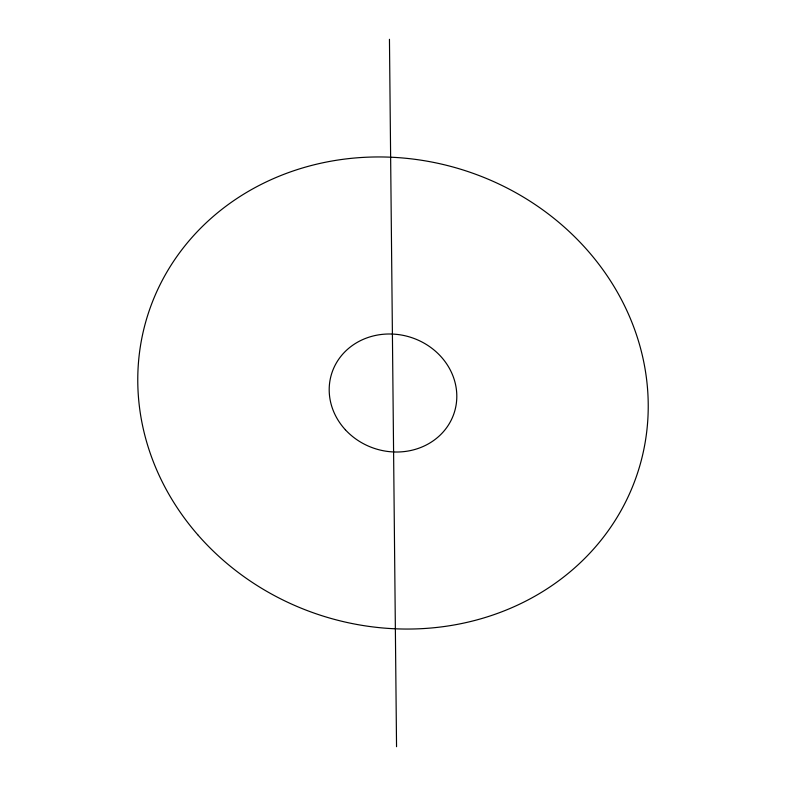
<?xml version="1.0" encoding="UTF-8"?>
<svg xmlns="http://www.w3.org/2000/svg" width="786" height="786" viewBox="0 0 786 786"><rect width="100%" height="100%" fill="white"/><g stroke="black" fill="none" stroke-linecap="round" stroke-linejoin="round"><path stroke-width="1.18" d="M389.453 39.3L396.547 746.7M345.349 429.745A64.334 58.449 17.7 0 0 453.581 414.625A64.334 58.449 17.7 0 0 380.07 334.64A64.334 58.449 17.7 0 0 345.349 429.745M197.699 534.696A257.317 233.776 17.7 0 0 632.956 485.65A257.317 233.776 17.7 0 0 348.345 158.654A257.317 233.776 17.7 0 0 197.699 534.696"/></g></svg>
